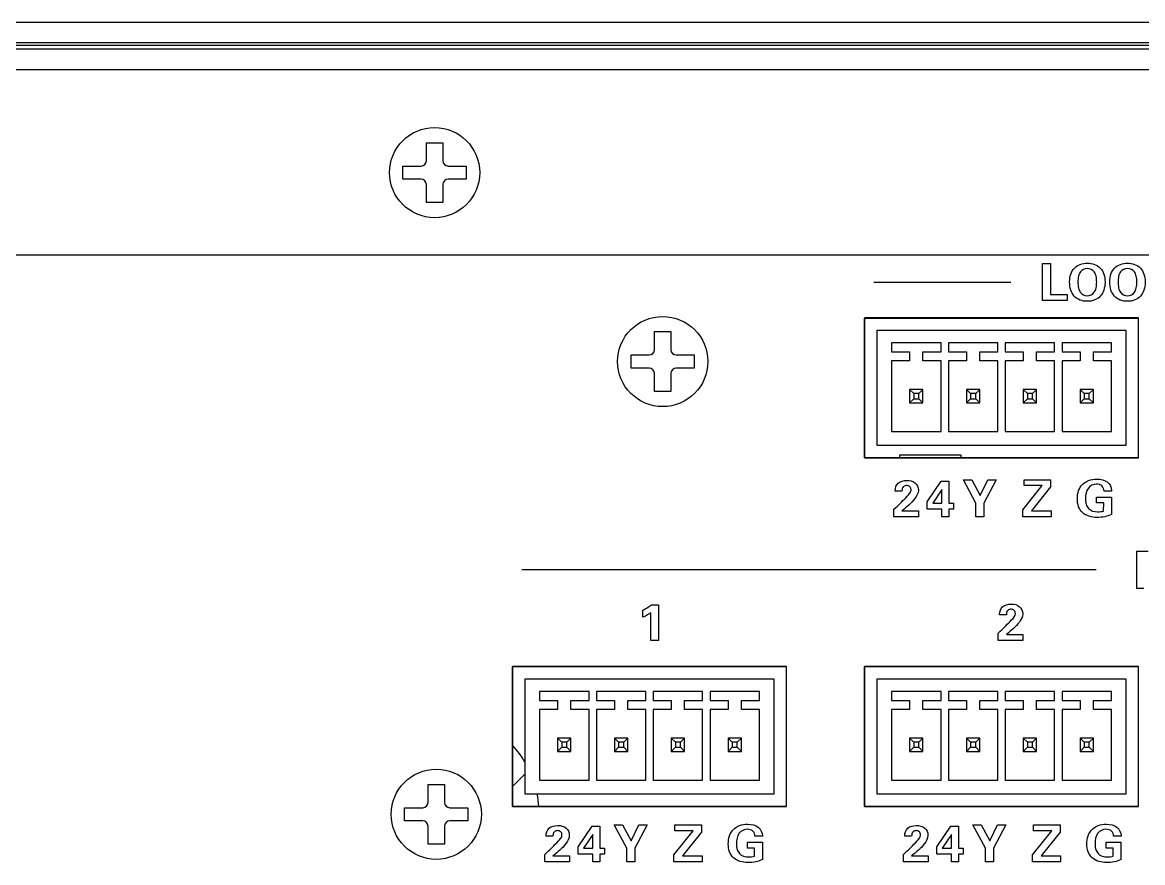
# Model space of a CAD drawing. Header units: inches. Extents: x 0 to 34, y 0 to 22.
# Drawn here: x 14.657 to 17.378, y 1.74 to 3.782 of the extents above; entities that cross this region are included whole.
import ezdxf

# ---------------------------------------------------------------- set-up
doc = ezdxf.new("R2010")
doc.units = ezdxf.units.IN
doc.header["$LTSCALE"] = 1.87
doc.header["$MEASUREMENT"] = 0
doc.layers.get('0').update_dxf_attribs({"linetype": 'CONTINUOUS'})
for name, color, linetype in [('02___PRT_ALL_AXES', 7, 'CONTINUOUS'), ('CURVE_METALCUTOU', 7, 'CONTINUOUS'), ('ECAD_CC2010', 7, 'CONTINUOUS')]:
    doc.layers.add(name, color=color, linetype=linetype)

msp = doc.modelspace()

# ---------------------------------------------------------------- linework, layer by layer
at = {"color": 8}
for p, q in [((23.983, 3.7816), (7.3328, 3.7816)), ((23.9829, 3.7316), (7.3329, 3.7316)), ((23.9869, 3.7166), (7.3289, 3.7166)), ((23.9829, 3.7253), (7.3329, 3.7253)), ((23.9607, 3.6666), (7.355, 3.6666)), ((15.638, 3.4455), (15.638, 3.4893)), ((15.638, 3.4893), (15.6778, 3.4893)), ((15.6778, 3.4893), (15.6778, 3.4455)), ((15.5811, 3.4006), (15.5811, 3.4325)), ((15.5811, 3.4325), (15.625, 3.4325)), ((15.6908, 3.4325), (15.7346, 3.4325)), ((15.7346, 3.4325), (15.7346, 3.4006)), ((15.625, 3.4006), (15.5811, 3.4006)), ((15.638, 3.3438), (15.638, 3.3876)), ((15.6778, 3.3876), (15.6778, 3.3438)), ((15.7346, 3.4006), (15.6908, 3.4006)), ((15.6778, 3.3438), (15.638, 3.3438)), ((7.805, 3.2166), (23.5107, 3.2166)), ((16.7019, 2.7233), (16.7019, 3.0633)), ((16.7019, 3.0633), (17.3669, 3.0633)), ((17.3669, 3.0633), (17.3669, 2.7233)), ((16.192, 2.9865), (16.192, 3.0303)), ((16.192, 3.0303), (16.2318, 3.0303)), ((16.2318, 3.0303), (16.2318, 2.9865)), ((16.7324, 3.0328), (16.7324, 2.7543)), ((17.3374, 3.0328), (16.7324, 3.0328)), ((17.3374, 2.7543), (17.3374, 3.0328)), ((16.7679, 3.0028), (16.7679, 2.9811)), ((16.8879, 3.0028), (16.7679, 3.0028)), ((16.8879, 2.9811), (16.8879, 3.0028)), ((17.0259, 3.0028), (16.9059, 3.0028)), ((16.9059, 3.0028), (16.9059, 2.9811)), ((17.0259, 2.9811), (17.0259, 3.0028)), ((17.1639, 3.0028), (17.0439, 3.0028)), ((17.0439, 3.0028), (17.0439, 2.9811)), ((17.1639, 2.9811), (17.1639, 3.0028)), ((17.3019, 3.0028), (17.1819, 3.0028)), ((17.1819, 3.0028), (17.1819, 2.9811)), ((17.3019, 2.9811), (17.3019, 3.0028)), ((16.1351, 2.9416), (16.1351, 2.9735)), ((16.1351, 2.9735), (16.179, 2.9735)), ((16.2448, 2.9735), (16.2886, 2.9735)), ((16.2886, 2.9735), (16.2886, 2.9416)), ((16.7679, 2.9811), (16.8116, 2.9811)), ((16.8116, 2.9811), (16.8116, 2.9593)), ((16.8441, 2.9593), (16.8441, 2.9811)), ((16.8441, 2.9811), (16.8879, 2.9811)), ((16.9059, 2.9811), (16.9496, 2.9811)), ((16.9496, 2.9811), (16.9496, 2.9593)), ((16.9821, 2.9811), (17.0259, 2.9811)), ((16.9821, 2.9593), (16.9821, 2.9811)), ((17.0439, 2.9811), (17.0876, 2.9811)), ((17.0876, 2.9811), (17.0876, 2.9593)), ((17.1201, 2.9811), (17.1639, 2.9811)), ((17.1201, 2.9593), (17.1201, 2.9811)), ((17.1819, 2.9811), (17.2256, 2.9811)), ((17.2256, 2.9811), (17.2256, 2.9593)), ((17.2581, 2.9811), (17.3019, 2.9811)), ((17.2581, 2.9593), (17.2581, 2.9811)), ((16.179, 2.9416), (16.1351, 2.9416)), ((16.2886, 2.9416), (16.2448, 2.9416)), ((16.7679, 2.9593), (16.7679, 2.7878)), ((16.8116, 2.9593), (16.7679, 2.9593)), ((16.8879, 2.9593), (16.8441, 2.9593)), ((16.8879, 2.7878), (16.8879, 2.9593)), ((16.9496, 2.9593), (16.9059, 2.9593)), ((16.9059, 2.9593), (16.9059, 2.7878)), ((17.0259, 2.9593), (16.9821, 2.9593)), ((17.0259, 2.7878), (17.0259, 2.9593)), ((17.0876, 2.9593), (17.0439, 2.9593)), ((17.0439, 2.9593), (17.0439, 2.7878)), ((17.1639, 2.9593), (17.1201, 2.9593)), ((17.1639, 2.7878), (17.1639, 2.9593)), ((17.2256, 2.9593), (17.1819, 2.9593)), ((17.1819, 2.9593), (17.1819, 2.7878)), ((17.3019, 2.9593), (17.2581, 2.9593)), ((17.3019, 2.7878), (17.3019, 2.9593)), ((16.192, 2.8848), (16.192, 2.9286)), ((16.2318, 2.9286), (16.2318, 2.8848)), ((16.2318, 2.8848), (16.192, 2.8848)), ((16.8116, 2.8898), (16.8116, 2.8573)), ((16.8441, 2.8898), (16.8116, 2.8898)), ((16.8216, 2.8798), (16.8116, 2.8898)), ((16.8341, 2.8798), (16.8441, 2.8898)), ((16.8441, 2.8573), (16.8441, 2.8898)), ((16.9821, 2.8898), (16.9496, 2.8898)), ((16.9496, 2.8898), (16.9496, 2.8573)), ((16.9596, 2.8798), (16.9496, 2.8898)), ((16.9721, 2.8798), (16.9821, 2.8898)), ((16.9821, 2.8573), (16.9821, 2.8898)), ((17.1201, 2.8898), (17.0876, 2.8898)), ((17.0876, 2.8898), (17.0876, 2.8573)), ((17.0976, 2.8798), (17.0876, 2.8898)), ((17.1101, 2.8798), (17.1201, 2.8898)), ((17.1201, 2.8573), (17.1201, 2.8898)), ((17.2581, 2.8898), (17.2256, 2.8898)), ((17.2256, 2.8898), (17.2256, 2.8573)), ((17.2356, 2.8798), (17.2256, 2.8898)), ((17.2481, 2.8798), (17.2581, 2.8898)), ((17.2581, 2.8573), (17.2581, 2.8898)), ((16.8216, 2.8673), (16.8116, 2.8573)), ((16.8116, 2.8573), (16.8441, 2.8573)), ((16.8216, 2.8798), (16.8216, 2.8673)), ((16.8341, 2.8798), (16.8216, 2.8798)), ((16.8216, 2.8673), (16.8341, 2.8673)), ((16.8341, 2.8673), (16.8341, 2.8798)), ((16.8341, 2.8673), (16.8441, 2.8573)), ((16.9596, 2.8673), (16.9496, 2.8573)), ((16.9496, 2.8573), (16.9821, 2.8573)), ((16.9721, 2.8798), (16.9596, 2.8798)), ((16.9596, 2.8798), (16.9596, 2.8673)), ((16.9596, 2.8673), (16.9721, 2.8673)), ((16.9721, 2.8673), (16.9721, 2.8798)), ((16.9721, 2.8673), (16.9821, 2.8573)), ((17.0976, 2.8673), (17.0876, 2.8573)), ((17.0876, 2.8573), (17.1201, 2.8573)), ((17.1101, 2.8798), (17.0976, 2.8798)), ((17.0976, 2.8798), (17.0976, 2.8673)), ((17.0976, 2.8673), (17.1101, 2.8673)), ((17.1101, 2.8673), (17.1101, 2.8798)), ((17.1101, 2.8673), (17.1201, 2.8573)), ((17.2356, 2.8673), (17.2256, 2.8573)), ((17.2256, 2.8573), (17.2581, 2.8573)), ((17.2481, 2.8798), (17.2356, 2.8798)), ((17.2356, 2.8798), (17.2356, 2.8673)), ((17.2356, 2.8673), (17.2481, 2.8673)), ((17.2481, 2.8673), (17.2481, 2.8798)), ((17.2481, 2.8673), (17.2581, 2.8573)), ((16.7679, 2.7878), (16.8879, 2.7878)), ((16.9059, 2.7878), (17.0259, 2.7878)), ((17.0439, 2.7878), (17.1639, 2.7878)), ((17.1819, 2.7878), (17.3019, 2.7878)), ((16.7324, 2.7543), (17.3374, 2.7543)), ((17.3669, 2.7233), (16.7019, 2.7233)), ((15.8469, 1.8768), (15.8469, 2.2168)), ((15.8469, 2.2168), (16.5119, 2.2168)), ((16.5119, 2.2168), (16.5119, 1.8768)), ((16.7019, 2.2168), (17.3669, 2.2168)), ((16.7019, 1.8768), (16.7019, 2.2168)), ((17.3669, 2.2168), (17.3669, 1.8768)), ((15.8774, 2.1858), (15.8774, 1.9073)), ((16.4824, 2.1858), (15.8774, 2.1858)), ((16.4824, 1.9073), (16.4824, 2.1858)), ((17.3374, 2.1858), (16.7324, 2.1858)), ((16.7324, 2.1858), (16.7324, 1.9073)), ((17.3374, 1.9073), (17.3374, 2.1858)), ((15.9129, 2.1558), (15.9129, 2.1341)), ((16.0329, 2.1558), (15.9129, 2.1558)), ((16.0329, 2.1341), (16.0329, 2.1558)), ((16.0509, 2.1558), (16.0509, 2.1341)), ((16.1709, 2.1558), (16.0509, 2.1558)), ((16.1709, 2.1341), (16.1709, 2.1558)), ((16.1889, 2.1558), (16.1889, 2.1341)), ((16.3089, 2.1558), (16.1889, 2.1558)), ((16.3089, 2.1341), (16.3089, 2.1558)), ((16.4469, 2.1558), (16.3269, 2.1558)), ((16.3269, 2.1558), (16.3269, 2.1341)), ((16.4469, 2.1341), (16.4469, 2.1558)), ((16.8879, 2.1558), (16.7679, 2.1558)), ((16.7679, 2.1558), (16.7679, 2.1341)), ((16.8879, 2.1341), (16.8879, 2.1558)), ((17.0259, 2.1558), (16.9059, 2.1558)), ((16.9059, 2.1558), (16.9059, 2.1341)), ((17.0259, 2.1341), (17.0259, 2.1558)), ((17.1639, 2.1558), (17.0439, 2.1558)), ((17.0439, 2.1558), (17.0439, 2.1341)), ((17.1639, 2.1341), (17.1639, 2.1558)), ((17.3019, 2.1558), (17.1819, 2.1558)), ((17.1819, 2.1558), (17.1819, 2.1341)), ((17.3019, 2.1341), (17.3019, 2.1558)), ((15.9129, 2.1341), (15.9566, 2.1341)), ((15.9566, 2.1341), (15.9566, 2.1123)), ((15.9891, 2.1123), (15.9891, 2.1341)), ((15.9891, 2.1341), (16.0329, 2.1341)), ((16.0509, 2.1341), (16.0946, 2.1341)), ((16.0946, 2.1341), (16.0946, 2.1123)), ((16.1271, 2.1123), (16.1271, 2.1341)), ((16.1271, 2.1341), (16.1709, 2.1341)), ((16.1889, 2.1341), (16.2326, 2.1341)), ((16.2326, 2.1341), (16.2326, 2.1123)), ((16.2651, 2.1123), (16.2651, 2.1341)), ((16.2651, 2.1341), (16.3089, 2.1341)), ((16.3269, 2.1341), (16.3706, 2.1341)), ((16.3706, 2.1341), (16.3706, 2.1123)), ((16.4031, 2.1341), (16.4469, 2.1341)), ((16.4031, 2.1123), (16.4031, 2.1341)), ((16.7679, 2.1341), (16.8116, 2.1341)), ((16.8116, 2.1341), (16.8116, 2.1123)), ((16.8441, 2.1341), (16.8879, 2.1341)), ((16.8441, 2.1123), (16.8441, 2.1341)), ((16.9059, 2.1341), (16.9496, 2.1341)), ((16.9496, 2.1341), (16.9496, 2.1123)), ((16.9821, 2.1341), (17.0259, 2.1341)), ((16.9821, 2.1123), (16.9821, 2.1341)), ((17.0439, 2.1341), (17.0876, 2.1341)), ((17.0876, 2.1341), (17.0876, 2.1123)), ((17.1201, 2.1341), (17.1639, 2.1341)), ((17.1201, 2.1123), (17.1201, 2.1341)), ((17.1819, 2.1341), (17.2256, 2.1341)), ((17.2256, 2.1341), (17.2256, 2.1123)), ((17.2581, 2.1341), (17.3019, 2.1341)), ((17.2581, 2.1123), (17.2581, 2.1341)), ((15.9129, 2.1123), (15.9129, 1.9408)), ((15.9566, 2.1123), (15.9129, 2.1123)), ((16.0329, 2.1123), (15.9891, 2.1123)), ((16.0329, 1.9408), (16.0329, 2.1123)), ((16.0509, 2.1123), (16.0509, 1.9408)), ((16.0946, 2.1123), (16.0509, 2.1123)), ((16.1709, 2.1123), (16.1271, 2.1123)), ((16.1709, 1.9408), (16.1709, 2.1123)), ((16.1889, 2.1123), (16.1889, 1.9408)), ((16.2326, 2.1123), (16.1889, 2.1123)), ((16.3089, 2.1123), (16.2651, 2.1123)), ((16.3089, 1.9408), (16.3089, 2.1123)), ((16.3706, 2.1123), (16.3269, 2.1123)), ((16.3269, 2.1123), (16.3269, 1.9408)), ((16.4469, 2.1123), (16.4031, 2.1123)), ((16.4469, 1.9408), (16.4469, 2.1123)), ((16.8116, 2.1123), (16.7679, 2.1123)), ((16.7679, 2.1123), (16.7679, 1.9408)), ((16.8879, 2.1123), (16.8441, 2.1123)), ((16.8879, 1.9408), (16.8879, 2.1123)), ((16.9496, 2.1123), (16.9059, 2.1123)), ((16.9059, 2.1123), (16.9059, 1.9408)), ((17.0259, 2.1123), (16.9821, 2.1123)), ((17.0259, 1.9408), (17.0259, 2.1123)), ((17.0876, 2.1123), (17.0439, 2.1123)), ((17.0439, 2.1123), (17.0439, 1.9408)), ((17.1639, 2.1123), (17.1201, 2.1123)), ((17.1639, 1.9408), (17.1639, 2.1123)), ((17.2256, 2.1123), (17.1819, 2.1123)), ((17.1819, 2.1123), (17.1819, 1.9408)), ((17.3019, 2.1123), (17.2581, 2.1123)), ((17.3019, 1.9408), (17.3019, 2.1123)), ((15.9891, 2.0428), (15.9566, 2.0428)), ((15.9566, 2.0428), (15.9566, 2.0103)), ((15.9666, 2.0328), (15.9566, 2.0428)), ((15.9791, 2.0328), (15.9891, 2.0428)), ((15.9891, 2.0103), (15.9891, 2.0428)), ((16.1271, 2.0428), (16.0946, 2.0428)), ((16.0946, 2.0428), (16.0946, 2.0103)), ((16.1046, 2.0328), (16.0946, 2.0428)), ((16.1171, 2.0328), (16.1271, 2.0428)), ((16.1271, 2.0103), (16.1271, 2.0428)), ((16.2651, 2.0428), (16.2326, 2.0428)), ((16.2326, 2.0428), (16.2326, 2.0103)), ((16.2426, 2.0328), (16.2326, 2.0428)), ((16.2551, 2.0328), (16.2651, 2.0428)), ((16.2651, 2.0103), (16.2651, 2.0428)), ((16.4031, 2.0428), (16.3706, 2.0428)), ((16.3806, 2.0328), (16.3706, 2.0428)), ((16.3706, 2.0428), (16.3706, 2.0103)), ((16.3931, 2.0328), (16.4031, 2.0428)), ((16.4031, 2.0103), (16.4031, 2.0428)), ((16.8441, 2.0428), (16.8116, 2.0428)), ((16.8116, 2.0428), (16.8116, 2.0103)), ((16.8216, 2.0328), (16.8116, 2.0428)), ((16.8341, 2.0328), (16.8441, 2.0428)), ((16.8441, 2.0103), (16.8441, 2.0428)), ((16.9821, 2.0428), (16.9496, 2.0428)), ((16.9596, 2.0328), (16.9496, 2.0428)), ((16.9496, 2.0428), (16.9496, 2.0103)), ((16.9721, 2.0328), (16.9821, 2.0428)), ((16.9821, 2.0103), (16.9821, 2.0428)), ((17.1201, 2.0428), (17.0876, 2.0428)), ((17.0976, 2.0328), (17.0876, 2.0428)), ((17.0876, 2.0428), (17.0876, 2.0103)), ((17.1101, 2.0328), (17.1201, 2.0428)), ((17.1201, 2.0103), (17.1201, 2.0428)), ((17.2581, 2.0428), (17.2256, 2.0428)), ((17.2356, 2.0328), (17.2256, 2.0428)), ((17.2256, 2.0428), (17.2256, 2.0103)), ((17.2481, 2.0328), (17.2581, 2.0428)), ((17.2581, 2.0103), (17.2581, 2.0428)), ((15.9666, 2.0203), (15.9566, 2.0103)), ((15.9791, 2.0328), (15.9666, 2.0328)), ((15.9666, 2.0328), (15.9666, 2.0203)), ((15.9666, 2.0203), (15.9791, 2.0203)), ((15.9791, 2.0203), (15.9791, 2.0328)), ((15.9791, 2.0203), (15.9891, 2.0103)), ((16.1046, 2.0203), (16.0946, 2.0103)), ((16.1171, 2.0328), (16.1046, 2.0328)), ((16.1046, 2.0328), (16.1046, 2.0203)), ((16.1046, 2.0203), (16.1171, 2.0203)), ((16.1171, 2.0203), (16.1171, 2.0328)), ((16.1171, 2.0203), (16.1271, 2.0103)), ((16.2426, 2.0203), (16.2326, 2.0103)), ((16.2551, 2.0328), (16.2426, 2.0328)), ((16.2426, 2.0328), (16.2426, 2.0203)), ((16.2426, 2.0203), (16.2551, 2.0203)), ((16.2551, 2.0203), (16.2551, 2.0328)), ((16.2551, 2.0203), (16.2651, 2.0103)), ((16.3806, 2.0203), (16.3706, 2.0103)), ((16.3931, 2.0328), (16.3806, 2.0328)), ((16.3806, 2.0328), (16.3806, 2.0203)), ((16.3806, 2.0203), (16.3931, 2.0203)), ((16.3931, 2.0203), (16.3931, 2.0328)), ((16.3931, 2.0203), (16.4031, 2.0103)), ((16.8216, 2.0203), (16.8116, 2.0103)), ((16.8341, 2.0328), (16.8216, 2.0328)), ((16.8216, 2.0328), (16.8216, 2.0203)), ((16.8216, 2.0203), (16.8341, 2.0203)), ((16.8341, 2.0203), (16.8341, 2.0328)), ((16.8341, 2.0203), (16.8441, 2.0103)), ((16.9596, 2.0203), (16.9496, 2.0103)), ((16.9721, 2.0328), (16.9596, 2.0328)), ((16.9596, 2.0328), (16.9596, 2.0203)), ((16.9596, 2.0203), (16.9721, 2.0203)), ((16.9721, 2.0203), (16.9721, 2.0328)), ((16.9721, 2.0203), (16.9821, 2.0103)), ((17.0976, 2.0203), (17.0876, 2.0103)), ((17.1101, 2.0328), (17.0976, 2.0328)), ((17.0976, 2.0328), (17.0976, 2.0203)), ((17.0976, 2.0203), (17.1101, 2.0203)), ((17.1101, 2.0203), (17.1101, 2.0328)), ((17.1101, 2.0203), (17.1201, 2.0103)), ((17.2356, 2.0203), (17.2256, 2.0103)), ((17.2481, 2.0328), (17.2356, 2.0328)), ((17.2356, 2.0328), (17.2356, 2.0203)), ((17.2356, 2.0203), (17.2481, 2.0203)), ((17.2481, 2.0203), (17.2481, 2.0328)), ((17.2481, 2.0203), (17.2581, 2.0103)), ((15.9566, 2.0103), (15.9891, 2.0103)), ((16.0946, 2.0103), (16.1271, 2.0103)), ((16.2326, 2.0103), (16.2651, 2.0103)), ((16.3706, 2.0103), (16.4031, 2.0103)), ((16.8116, 2.0103), (16.8441, 2.0103)), ((16.9496, 2.0103), (16.9821, 2.0103)), ((17.0876, 2.0103), (17.1201, 2.0103)), ((17.2256, 2.0103), (17.2581, 2.0103)), ((15.9129, 1.9408), (16.0329, 1.9408)), ((16.0509, 1.9408), (16.1709, 1.9408)), ((16.1889, 1.9408), (16.3089, 1.9408)), ((16.3269, 1.9408), (16.4469, 1.9408)), ((16.7679, 1.9408), (16.8879, 1.9408)), ((16.9059, 1.9408), (17.0259, 1.9408)), ((17.0439, 1.9408), (17.1639, 1.9408)), ((17.1819, 1.9408), (17.3019, 1.9408)), ((15.642, 1.8865), (15.642, 1.9303)), ((15.642, 1.9303), (15.6818, 1.9303)), ((15.6818, 1.9303), (15.6818, 1.8865)), ((15.8774, 1.9073), (16.4824, 1.9073)), ((16.7324, 1.9073), (17.3374, 1.9073)), ((15.5851, 1.8416), (15.5851, 1.8735)), ((15.5851, 1.8735), (15.629, 1.8735)), ((15.6948, 1.8735), (15.7386, 1.8735)), ((15.7386, 1.8735), (15.7386, 1.8416)), ((16.5119, 1.8768), (15.8469, 1.8768)), ((17.3669, 1.8768), (16.7019, 1.8768)), ((15.629, 1.8416), (15.5851, 1.8416)), ((15.642, 1.7848), (15.642, 1.8286)), ((15.6818, 1.8286), (15.6818, 1.7848)), ((15.7386, 1.8416), (15.6948, 1.8416)), ((15.6818, 1.7848), (15.642, 1.7848))]:
    msp.add_line(p, q, dxfattribs=at)
at = {"color": 5}
for p, q in [((17.1344, 3.1955), (17.1535, 3.1955)), ((17.1344, 3.1055), (17.1344, 3.1955)), ((17.1535, 3.1955), (17.1535, 3.1207)), ((16.7251, 3.1504), (17.0576, 3.1504)), ((17.1941, 3.1055), (17.1344, 3.1055)), ((17.1535, 3.1207), (17.1941, 3.1207)), ((17.1941, 3.1207), (17.1941, 3.1055)), ((16.8542, 2.6166), (16.8884, 2.6673)), ((16.8884, 2.6673), (16.9072, 2.6673)), ((16.9072, 2.6673), (16.9072, 2.6135)), ((16.9422, 2.6702), (16.9624, 2.6702)), ((16.9726, 2.6135), (16.9422, 2.6702)), ((16.9624, 2.6702), (16.9831, 2.6317)), ((16.9831, 2.6317), (17.0017, 2.6702)), ((17.0217, 2.6702), (16.9919, 2.6135)), ((17.0017, 2.6702), (17.0217, 2.6702)), ((17.0895, 2.6703), (17.1541, 2.6703)), ((17.0895, 2.6561), (17.0895, 2.6703)), ((17.1541, 2.6703), (17.1541, 2.6529)), ((16.7765, 2.643), (16.7765, 2.644)), ((16.7931, 2.643), (16.7765, 2.643)), ((16.8898, 2.647), (16.8677, 2.6135)), ((16.8898, 2.6135), (16.8898, 2.647)), ((17.087, 2.5975), (17.1337, 2.6561)), ((17.1337, 2.6561), (17.0895, 2.6561)), ((17.1541, 2.6529), (17.1078, 2.5952)), ((17.3019, 2.6425), (17.2838, 2.6425)), ((17.3019, 2.6442), (17.3019, 2.6425)), ((16.8542, 2.5991), (16.8542, 2.6166)), ((16.8677, 2.6135), (16.8898, 2.6135)), ((16.9072, 2.6135), (16.9181, 2.6135)), ((16.9181, 2.6135), (16.9181, 2.5991)), ((16.9726, 2.5802), (16.9726, 2.6135)), ((16.9919, 2.6135), (16.9919, 2.5802)), ((17.2658, 2.6282), (17.3017, 2.6282)), ((17.2658, 2.6139), (17.2658, 2.6282)), ((17.283, 2.6139), (17.2658, 2.6139)), ((17.2829, 2.5942), (17.283, 2.6139)), ((17.3017, 2.6282), (17.3017, 2.5861)), ((16.7731, 2.5985), (16.7783, 2.6031)), ((16.7731, 2.5802), (16.7731, 2.5985)), ((16.7931, 2.595), (16.8334, 2.595)), ((16.8334, 2.595), (16.8334, 2.5802)), ((16.8898, 2.5991), (16.8542, 2.5991)), ((16.8898, 2.5802), (16.8898, 2.5991)), ((16.9181, 2.5991), (16.9072, 2.5991)), ((16.9072, 2.5991), (16.9072, 2.5802)), ((17.087, 2.5803), (17.087, 2.5975)), ((17.1078, 2.5952), (17.1552, 2.5952)), ((17.1552, 2.5952), (17.1552, 2.5803)), ((16.8334, 2.5802), (16.7731, 2.5802)), ((16.9072, 2.5802), (16.8898, 2.5802)), ((16.9919, 2.5802), (16.9726, 2.5802)), ((17.1552, 2.5803), (17.087, 2.5803)), ((17.3634, 2.4965), (17.3911, 2.4965)), ((17.3634, 2.4065), (17.3634, 2.4965)), ((17.2646, 2.4515), (15.8701, 2.4515)), ((17.3806, 2.4065), (17.3634, 2.4065)), ((16.1635, 2.3363), (16.1635, 2.3538)), ((16.1834, 2.2797), (16.1834, 2.3472)), ((16.185, 2.3668), (16.2019, 2.3668)), ((16.2019, 2.3668), (16.2019, 2.2797)), ((17.03, 2.3424), (17.03, 2.3434)), ((17.0466, 2.3424), (17.03, 2.3424)), ((17.0266, 2.2979), (17.0318, 2.3026)), ((17.0266, 2.2797), (17.0266, 2.2979)), ((17.0466, 2.2945), (17.0869, 2.2945)), ((17.0869, 2.2945), (17.0869, 2.2797)), ((16.2019, 2.2797), (16.1834, 2.2797)), ((17.0869, 2.2797), (17.0266, 2.2797)), ((15.8469, 1.9248), (15.8774, 1.9553)), ((16.0064, 1.7782), (16.0405, 1.8289)), ((16.0405, 1.8289), (16.0594, 1.8289)), ((16.0594, 1.8289), (16.0594, 1.7751)), ((16.0943, 1.8318), (16.1146, 1.8318)), ((16.1247, 1.7751), (16.0943, 1.8318)), ((16.1146, 1.8318), (16.1352, 1.7933)), ((16.1352, 1.7933), (16.1539, 1.8318)), ((16.1739, 1.8318), (16.144, 1.7751)), ((16.1539, 1.8318), (16.1739, 1.8318)), ((16.2416, 1.8319), (16.3063, 1.8319)), ((16.2416, 1.8177), (16.2416, 1.8319)), ((16.3063, 1.8319), (16.3063, 1.8145)), ((16.8775, 1.7782), (16.9116, 1.8289)), ((16.9116, 1.8289), (16.9305, 1.8289)), ((16.9305, 1.8289), (16.9305, 1.7751)), ((16.9654, 1.8318), (16.9857, 1.8318)), ((16.9958, 1.7751), (16.9654, 1.8318)), ((16.9857, 1.8318), (17.0063, 1.7933)), ((17.0063, 1.7933), (17.025, 1.8318)), ((17.045, 1.8318), (17.0151, 1.7751)), ((17.025, 1.8318), (17.045, 1.8318)), ((17.1127, 1.8319), (17.1774, 1.8319)), ((17.1127, 1.8177), (17.1127, 1.8319)), ((17.1774, 1.8319), (17.1774, 1.8145)), ((15.9287, 1.8045), (15.9287, 1.8055)), ((15.9453, 1.8045), (15.9287, 1.8045)), ((16.0419, 1.8086), (16.0199, 1.7751)), ((16.0419, 1.7751), (16.0419, 1.8086)), ((16.2391, 1.7591), (16.2859, 1.8177)), ((16.2859, 1.8177), (16.2416, 1.8177)), ((16.3063, 1.8145), (16.26, 1.7567)), ((16.4541, 1.8041), (16.436, 1.8041)), ((16.4541, 1.8057), (16.4541, 1.8041)), ((16.7998, 1.8045), (16.7998, 1.8055)), ((16.8164, 1.8045), (16.7998, 1.8045)), ((16.913, 1.8086), (16.891, 1.7751)), ((16.913, 1.7751), (16.913, 1.8086)), ((17.1102, 1.7591), (17.157, 1.8177)), ((17.157, 1.8177), (17.1127, 1.8177)), ((17.1774, 1.8145), (17.1311, 1.7567)), ((17.3252, 1.8041), (17.3071, 1.8041)), ((17.3252, 1.8057), (17.3252, 1.8041)), ((16.0064, 1.7607), (16.0064, 1.7782)), ((16.0199, 1.7751), (16.0419, 1.7751)), ((16.0594, 1.7751), (16.0703, 1.7751)), ((16.0703, 1.7751), (16.0703, 1.7607)), ((16.1247, 1.7418), (16.1247, 1.7751)), ((16.144, 1.7751), (16.144, 1.7418)), ((16.418, 1.7898), (16.4539, 1.7898)), ((16.418, 1.7755), (16.418, 1.7898)), ((16.4351, 1.7755), (16.418, 1.7755)), ((16.4351, 1.7558), (16.4351, 1.7755)), ((16.4539, 1.7898), (16.4539, 1.7477)), ((16.8775, 1.7607), (16.8775, 1.7782)), ((16.891, 1.7751), (16.913, 1.7751)), ((16.9305, 1.7751), (16.9414, 1.7751)), ((16.9414, 1.7751), (16.9414, 1.7607)), ((16.9958, 1.7418), (16.9958, 1.7751)), ((17.0151, 1.7751), (17.0151, 1.7418)), ((17.2891, 1.7898), (17.325, 1.7898)), ((17.2891, 1.7755), (17.2891, 1.7898)), ((17.3062, 1.7755), (17.2891, 1.7755)), ((17.3062, 1.7558), (17.3062, 1.7755)), ((17.325, 1.7898), (17.325, 1.7477)), ((15.9253, 1.76), (15.9304, 1.7647)), ((15.9253, 1.7418), (15.9253, 1.76)), ((15.9855, 1.7418), (15.9253, 1.7418)), ((15.9453, 1.7566), (15.9855, 1.7566)), ((15.9855, 1.7566), (15.9855, 1.7418)), ((16.0419, 1.7607), (16.0064, 1.7607)), ((16.0419, 1.7418), (16.0419, 1.7607)), ((16.0594, 1.7418), (16.0419, 1.7418)), ((16.0703, 1.7607), (16.0594, 1.7607)), ((16.0594, 1.7607), (16.0594, 1.7418)), ((16.144, 1.7418), (16.1247, 1.7418)), ((16.2391, 1.7418), (16.2391, 1.7591)), ((16.3074, 1.7418), (16.2391, 1.7418)), ((16.26, 1.7567), (16.3074, 1.7567)), ((16.3074, 1.7567), (16.3074, 1.7418)), ((16.7964, 1.76), (16.8015, 1.7647)), ((16.7964, 1.7418), (16.7964, 1.76)), ((16.8566, 1.7418), (16.7964, 1.7418)), ((16.8164, 1.7566), (16.8566, 1.7566)), ((16.8566, 1.7566), (16.8566, 1.7418)), ((16.913, 1.7607), (16.8775, 1.7607)), ((16.913, 1.7418), (16.913, 1.7607)), ((16.9305, 1.7418), (16.913, 1.7418)), ((16.9414, 1.7607), (16.9305, 1.7607)), ((16.9305, 1.7607), (16.9305, 1.7418)), ((17.0151, 1.7418), (16.9958, 1.7418)), ((17.1102, 1.7418), (17.1102, 1.7591)), ((17.1785, 1.7418), (17.1102, 1.7418)), ((17.1311, 1.7567), (17.1785, 1.7567)), ((17.1785, 1.7567), (17.1785, 1.7418))]:
    msp.add_line(p, q, dxfattribs=at)
at = {"color": 8}
for centre in [(16.2119, 2.9576), (15.6619, 1.8576)]:
    msp.add_circle(centre, 0.1095, dxfattribs=at)
for centre, start, end in [((15.625, 3.4455), 270, 360), ((15.6908, 3.4455), 180, 270), ((15.625, 3.3876), 0, 90), ((15.6908, 3.3876), 90, 180), ((16.179, 2.9865), 270, 360), ((16.2448, 2.9865), 180, 270), ((16.179, 2.9286), 0, 90), ((16.2448, 2.9286), 90, 180), ((15.629, 1.8865), 270, 360), ((15.6948, 1.8865), 180, 270), ((15.629, 1.8286), 0, 90), ((15.6948, 1.8286), 90, 180)]:
    msp.add_arc(centre, 0.013, start, end, dxfattribs=at)
at = {"color": 7}
for start, end in [(30.4395, 42.2553), (4.4166, 11.4802)]:
    msp.add_arc((15.6619, 1.8576), 0.25, start, end, dxfattribs=at)
at = {"color": 5}
for points, start_tangent, end_tangent in [([(17.2003, 3.1509), (17.2031, 3.1701), (17.2119, 3.1845), (17.2433, 3.1968), (17.2747, 3.1845), (17.2833, 3.17), (17.2862, 3.1509), (17.2862, 3.1489)], (-0.002068, 0.999998), (-0.021136, -0.999777)), ([(17.266, 3.1508), (17.2646, 3.165), (17.2602, 3.1754), (17.2432, 3.1838), (17.2263, 3.1753), (17.2218, 3.165), (17.2204, 3.1508)], (-0.000797, 1), (-0.001339, -0.999999)), ([(17.2978, 3.1509), (17.3006, 3.1701), (17.3093, 3.1845), (17.3408, 3.1968), (17.3721, 3.1845), (17.3808, 3.17), (17.3836, 3.1509), (17.3836, 3.1489)], (-0.002068, 0.999998), (-0.021136, -0.999777)), ([(17.3635, 3.1508), (17.362, 3.165), (17.3576, 3.1754), (17.3407, 3.1838), (17.3238, 3.1753), (17.3193, 3.165), (17.3179, 3.1508)], (-0.000797, 1), (-0.001339, -0.999999)), ([(17.2862, 3.1489), (17.2833, 3.1313), (17.2748, 3.1164), (17.2613, 3.1071), (17.2433, 3.1039), (17.2253, 3.107), (17.2117, 3.1164), (17.2032, 3.1312), (17.2003, 3.1509)], (-0.021136, -0.999777), (-0.002068, 0.999998)), ([(17.2204, 3.1508), (17.2218, 3.1364), (17.2262, 3.1259), (17.2432, 3.1174), (17.2602, 3.1259), (17.2646, 3.1364), (17.266, 3.1508)], (-0.001339, -0.999999), (-0.000797, 1)), ([(17.3836, 3.1489), (17.3808, 3.1313), (17.3723, 3.1164), (17.3587, 3.1071), (17.3408, 3.1039), (17.3228, 3.107), (17.3092, 3.1164), (17.3007, 3.1312), (17.2978, 3.1509)], (-0.021136, -0.999777), (-0.002068, 0.999998)), ([(17.3179, 3.1508), (17.3193, 3.1364), (17.3237, 3.1259), (17.3407, 3.1174), (17.3577, 3.1259), (17.3621, 3.1364), (17.3635, 3.1508)], (-0.001339, -0.999999), (-0.000797, 1)), ([(16.7765, 2.644), (16.7841, 2.662), (16.8046, 2.6687), (16.8252, 2.6624), (16.8329, 2.6456), (16.8329, 2.6444)], (0, 1), (-0.031565, -0.999502)), ([(17.3017, 2.5861), (17.2857, 2.5806), (17.2668, 2.5787), (17.2315, 2.5906), (17.2222, 2.6048), (17.219, 2.624), (17.2222, 2.644), (17.2316, 2.6591), (17.2432, 2.6672)], (-0.894711, -0.446645), (0.905643, 0.424041)), ([(17.2432, 2.6672), (17.2465, 2.6686), (17.2663, 2.6718), (17.2923, 2.6643), (17.3019, 2.6442)], (0.905643, 0.424041), (0, -1)), ([(16.7783, 2.6031), (16.8059, 2.6303), (16.8151, 2.646), (16.8122, 2.6533), (16.8049, 2.6562), (16.7968, 2.6533)], (0.745494, 0.666512), (-0.731926, -0.681384)), ([(16.7968, 2.6533), (16.7963, 2.6529), (16.7931, 2.643)], (-0.731926, -0.681384), (-0.037574, -0.999294)), ([(16.8329, 2.6444), (16.8247, 2.6249), (16.7931, 2.595)], (-0.031565, -0.999502), (-0.773417, -0.633897)), ([(17.2838, 2.6425), (17.2787, 2.6552), (17.2652, 2.6595), (17.2458, 2.6502), (17.2387, 2.6246), (17.2388, 2.6204)], (-0.045602, 0.99896), (0.067589, -0.997713)), ([(17.2388, 2.6204), (17.2406, 2.6107), (17.2462, 2.6006), (17.2682, 2.5924), (17.2757, 2.5929), (17.2829, 2.5942)], (0.067589, -0.997713), (0.968694, 0.248258)), ([(17.03, 2.3434), (17.0375, 2.3615), (17.0581, 2.3682), (17.0787, 2.3619), (17.0864, 2.3451), (17.0864, 2.3439)], (0, 1), (-0.031565, -0.999502)), ([(16.1635, 2.3538), (16.1752, 2.3598), (16.185, 2.3668)], (0.919276, 0.393613), (0.755191, 0.655505)), ([(16.1834, 2.3472), (16.1726, 2.3404), (16.1635, 2.3363)], (-0.82064, -0.571445), (-0.943961, -0.330056)), ([(17.0318, 2.3026), (17.0594, 2.3298), (17.0686, 2.3454), (17.0657, 2.3528), (17.0584, 2.3557), (17.0503, 2.3528)], (0.745494, 0.666512), (-0.731926, -0.681384)), ([(17.0503, 2.3528), (17.0498, 2.3524), (17.0466, 2.3424)], (-0.731926, -0.681384), (-0.037574, -0.999294)), ([(17.0864, 2.3439), (17.0782, 2.3244), (17.0466, 2.2945)], (-0.031565, -0.999502), (-0.773417, -0.633897)), ([(15.9287, 1.8055), (15.9362, 1.8236), (15.9568, 1.8303), (15.9774, 1.824), (15.9851, 1.8072), (15.9851, 1.806)], (0, 1), (-0.031565, -0.999502)), ([(16.4539, 1.7477), (16.4379, 1.7421), (16.4189, 1.7403), (16.3837, 1.7521), (16.3743, 1.7664), (16.3712, 1.7856), (16.3743, 1.8056), (16.3837, 1.8207), (16.3954, 1.8288)], (-0.894711, -0.446645), (0.905643, 0.424041)), ([(16.3954, 1.8288), (16.3987, 1.8302), (16.4185, 1.8333), (16.4445, 1.8258), (16.4541, 1.8057)], (0.905643, 0.424041), (0, -1)), ([(16.7998, 1.8055), (16.8073, 1.8236), (16.8279, 1.8303), (16.8485, 1.824), (16.8562, 1.8072), (16.8562, 1.806)], (0, 1), (-0.031565, -0.999502)), ([(17.325, 1.7477), (17.309, 1.7421), (17.29, 1.7403), (17.2548, 1.7521), (17.2454, 1.7664), (17.2423, 1.7856), (17.2454, 1.8056), (17.2548, 1.8207), (17.2665, 1.8288)], (-0.894711, -0.446645), (0.905643, 0.424041)), ([(17.2665, 1.8288), (17.2698, 1.8302), (17.2896, 1.8333), (17.3156, 1.8258), (17.3252, 1.8057)], (0.905643, 0.424041), (0, -1)), ([(15.9304, 1.7647), (15.9581, 1.7919), (15.9673, 1.8075), (15.9644, 1.8149), (15.957, 1.8178), (15.9489, 1.8149)], (0.745494, 0.666512), (-0.731926, -0.681384)), ([(15.9489, 1.8149), (15.9485, 1.8145), (15.9453, 1.8045)], (-0.731926, -0.681384), (-0.037574, -0.999294)), ([(15.9851, 1.806), (15.9769, 1.7865), (15.9453, 1.7566)], (-0.031565, -0.999502), (-0.773417, -0.633897)), ([(16.436, 1.8041), (16.4309, 1.8167), (16.4174, 1.8211), (16.398, 1.8117), (16.3909, 1.7862), (16.391, 1.7819)], (-0.045602, 0.99896), (0.067589, -0.997713)), ([(16.8015, 1.7647), (16.8292, 1.7919), (16.8384, 1.8075), (16.8355, 1.8149), (16.8281, 1.8178), (16.82, 1.8149)], (0.745494, 0.666512), (-0.731926, -0.681384)), ([(16.82, 1.8149), (16.8196, 1.8145), (16.8164, 1.8045)], (-0.731926, -0.681384), (-0.037574, -0.999294)), ([(16.8562, 1.806), (16.848, 1.7865), (16.8164, 1.7566)], (-0.031565, -0.999502), (-0.773417, -0.633897)), ([(17.3071, 1.8041), (17.302, 1.8167), (17.2885, 1.8211), (17.2691, 1.8117), (17.262, 1.7862), (17.2621, 1.7819)], (-0.045602, 0.99896), (0.067589, -0.997713)), ([(16.391, 1.7819), (16.3927, 1.7723), (16.3983, 1.7622), (16.4204, 1.754), (16.4278, 1.7544), (16.4351, 1.7558)], (0.067589, -0.997713), (0.968694, 0.248258)), ([(17.2621, 1.7819), (17.2638, 1.7723), (17.2694, 1.7622), (17.2915, 1.754), (17.2989, 1.7544), (17.3062, 1.7558)], (0.067589, -0.997713), (0.968694, 0.248258))]:
    msp.add_spline(points, degree=3, dxfattribs=dict(at, start_tangent=start_tangent, end_tangent=end_tangent))
at = {"layer": '02___PRT_ALL_AXES', "color": 8}
msp.add_circle((15.6579, 3.4166), 0.1095, dxfattribs=at)
at = {"layer": 'CURVE_METALCUTOU', "color": 8}
for p, q in [((16.7024, 3.0636), (16.7024, 2.7236)), ((17.3674, 3.0636), (16.7024, 3.0636)), ((17.3674, 2.7236), (17.3674, 3.0636)), ((16.7024, 2.7236), (17.3674, 2.7236)), ((15.8474, 2.2166), (15.8474, 1.8766)), ((16.5124, 2.2166), (15.8474, 2.2166)), ((16.5124, 1.8766), (16.5124, 2.2166)), ((17.3674, 2.2166), (16.7024, 2.2166)), ((16.7024, 2.2166), (16.7024, 1.8766)), ((17.3674, 1.8766), (17.3674, 2.2166)), ((15.8474, 1.8766), (16.5124, 1.8766)), ((16.7024, 1.8766), (17.3674, 1.8766))]:
    msp.add_line(p, q, dxfattribs=at)
at = {"layer": 'ECAD_CC2010', "color": 8}
for p, q in [((16.7871, 2.7302), (16.7871, 2.7233)), ((16.9367, 2.7302), (16.7871, 2.7302)), ((16.9367, 2.7233), (16.9367, 2.7302))]:
    msp.add_line(p, q, dxfattribs=at)

doc.saveas('drawing.dxf')
